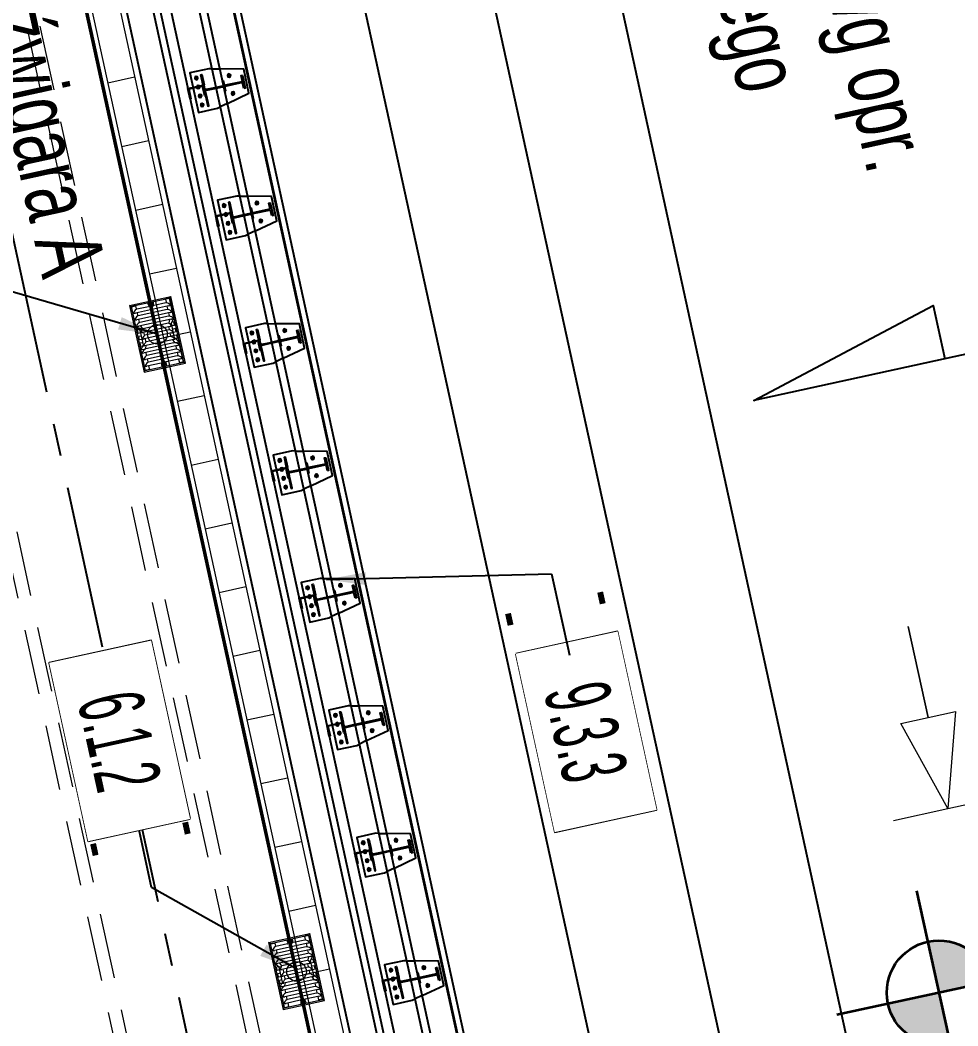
# Model space of a CAD drawing. Header units: metres. Extents: x 8416582 to 8417409, y 5771873 to 5772737.
# Drawn here: x 8416709.26 to 8416716.45, y 5772236.24 to 5772243.95 of the extents above; entities that cross this region are included whole.
import ezdxf
from ezdxf import colors
from ezdxf.entities.mleader import LeaderData, LeaderLine
from ezdxf.enums import TextEntityAlignment as Align
from ezdxf.math import Vec2, Vec3

# ---------------------------------------------------------------- set-up
doc = ezdxf.new("R2010")
doc.units = ezdxf.units.M
doc.set_wipeout_variables(frame=1)
doc.header["$PDSIZE"] = 0.05
for name, pattern in [('CENTER', [2, 1.25, -0.25, 0.25, -0.25]), ('DASHDOT', [25.4, 12.7, -6.35, 0, -6.35]), ('DASHED', [0.75, 0.5, -0.25]), ('HIDDEN', [0.375, 0.25, -0.125])]:
    doc.linetypes.add(name, pattern=pattern)
for name, color, linetype in [('00RamTab-T', 2, 'Continuous'), ('00RysOpi-T', 2, 'Continuous'), ('AII_M_bariery', 8, 'Continuous'), ('AII_M_krawężnik', 9, 'Continuous'), ('AII_M_opisy do legendy', 2, 'Continuous'), ('AII_M_opisy kierunki', 1, 'Continuous'), ('AII_M_osie główne', 8, 'CENTER'), ('AII_opis', 1, 'Continuous')]:
    doc.layers.add(name, color=color, linetype=linetype)
for name, color, linetype, lineweight in [('AII_M_geologia', 1, 'Continuous', 25), ('AII_M_konstrukcja 0.09', 6, 'Continuous', 9), ('AII_M_konstrukcja 0.35', 2, 'Continuous', 35), ('AII_M_odwodnienie', 8, 'Continuous', 9), ('AII_M_opisy odniesienia', 1, 'Continuous', 25), ('AII_M_opisy wymiary', 1, 'Continuous', 25), ('AII_M_robocza', 42, 'Continuous', 30), ('AII_M_wymiary', 1, 'Continuous', 25), ('AII_M_wyposazenie', 1, 'Continuous', 25)]:
    doc.layers.add(name, color=color, linetype=linetype, lineweight=lineweight)
doc.styles.add('AII_norm.', font='CDMSIMPL.shx', dxfattribs={"width": 0.7, "bigfont": 'CDMBIGPL.shx'})
doc.styles.add('CDMSTYLE', font='CDMSIMPL.shx', dxfattribs={"width": 0.7, "bigfont": 'CDMBIGPL.shx'})
doc.dimstyles.new('CDM-ME200MM', dxfattribs={"dimscale": 0.2, "dimtxt": 2.5, "dimasz": 1.5, "dimexe": 1.5, "dimexo": 5, "dimgap": 0.5, "dimtad": 1, "dimdec": 0, "dimlfac": 1000, "dimrnd": 1, "dimzin": 9, "dimtxsty": 'CDMSTYLE', "dimblk": 'OBLIQUE', "dimcen": 2.5, "dimdle": 1.5, "dimclrd": 9, "dimclre": 9, "dimclrt": 1, "dimadec": 1, "dimazin": 2, "dimtfac": 1, "dimtdec": 0, "dimtix": 1, "dimtmove": 2, "dimatfit": 3, "dimfxl": 1, "dimtvp": 1, "dimtolj": 1, "dimtzin": 0, "dimlwd": 25, "dimlwe": 25, "dimarcsym": 0})
doc.dimstyles.new('CDM-ME200MM$7', dxfattribs={"dimscale": 0.2, "dimtxt": 2.5, "dimasz": 1.5, "dimexe": 1.5, "dimexo": 5, "dimgap": 0.5, "dimtad": 1, "dimdec": 0, "dimlfac": 1000, "dimrnd": 1, "dimzin": 9, "dimtxsty": 'CDMSTYLE', "dimblk": 'OBLIQUE', "dimcen": 2.5, "dimdle": 1.5, "dimclrd": 9, "dimclre": 9, "dimclrt": 1, "dimadec": 1, "dimazin": 2, "dimtfac": 1, "dimtdec": 0, "dimtix": 1, "dimtmove": 2, "dimatfit": 3, "dimfxl": 1, "dimtvp": 1, "dimtolj": 1, "dimtzin": 0, "dimlwd": 25, "dimlwe": 25, "dimarcsym": 0})

# ---------------------------------------------------------------- blocks, each defined once
blk = doc.blocks.new('_OBLIQUE')
at = {"color": 0, "linetype": 'ByBlock'}
blk.add_line((-0.5, -0.5), (0.5, 0.5), dxfattribs=at)
blk = doc.blocks.new('*D65')
at = {"layer": 'AII_M_opisy wymiary', "color": 9, "lineweight": 25, "transparency": 16777216}
for p, q in [((8416708.661813812, 5772258.884083589), (8416714.337529557, 5772232.896658735)), ((8416708.74053497, 5772258.594204884), (8416709.018916901, 5772258.655004163)), ((8416714.288227051, 5772233.192962545), (8416714.566608984, 5772233.253761824))]:
    blk.add_line(p, q, dxfattribs=at)
at = {"layer": 'Defpoints', "color": 0, "lineweight": 25, "transparency": 16777216}
for p in [(8416707.763564112, 5772258.380832111), (8416714.273517726, 5772233.189749992), (8416713.311256193, 5772232.979589772)]:
    blk.add_point(p, dxfattribs=at)
at = {"layer": 'AII_M_opisy wymiary', "color": 9, "lineweight": 25, "transparency": 16777216, "xscale": 0.3, "yscale": 0.3, "zscale": 0.3}
for p, rotation in [((8416708.725825643, 5772258.590992332), 102.3200789319986), ((8416714.273517726, 5772233.189749992), 282.3200789319986)]:
    blk.add_blockref('_OBLIQUE', p, dxfattribs=dict(at, rotation=rotation))
at = {"layer": 'AII_M_opisy wymiary', "color": 1, "lineweight": 25, "transparency": 16777216, "insert": (8416711.841611484, 5772245.965051632), "char_height": 0.5, "attachment_point": 5, "rotation": 282.3200789319986, "style": 'CDMSTYLE'}
blk.add_mtext('\\A1;26000', dxfattribs=at)
blk = doc.blocks.new('*D68')
at = {"layer": 'AII_M_opisy wymiary', "color": 9, "lineweight": 25, "transparency": 16777216}
for p, q in [((8416709.423629802, 5772259.971680697), (8416721.031108573, 5772206.82446617)), ((8416708.548499499, 5772259.473478551), (8416709.780732892, 5772259.742601271)), ((8416720.02795461, 5772206.91244654), (8416721.260188002, 5772207.18156926))]:
    blk.add_line(p, q, dxfattribs=at)
at = {"layer": 'Defpoints', "color": 0, "lineweight": 25, "transparency": 16777216}
for p in [(8416707.57152864, 5772259.260105778), (8416720.967096742, 5772207.117557428), (8416719.050983751, 5772206.699073767)]:
    blk.add_point(p, dxfattribs=at)
at = {"layer": 'AII_M_opisy wymiary', "color": 9, "lineweight": 25, "transparency": 16777216, "xscale": 0.3, "yscale": 0.3, "zscale": 0.3}
for p, rotation in [((8416709.487641633, 5772259.678589439), 102.3200789319986), ((8416720.967096742, 5772207.117557428), 282.3200789319986)]:
    blk.add_blockref('_OBLIQUE', p, dxfattribs=dict(at, rotation=rotation))
at = {"layer": 'AII_M_opisy wymiary', "color": 1, "lineweight": 25, "transparency": 16777216, "insert": (8416715.569308989, 5772233.472753904), "char_height": 0.5, "attachment_point": 5, "rotation": 282.3200789319986, "style": 'CDMSTYLE'}
blk.add_mtext('\\A1;LC=53800', dxfattribs=at)
blk = doc.blocks.new('*U125')
at = {"layer": 'AII_M_odwodnienie', "color": 0, "linetype": 'ByBlock', "lineweight": -2}
for p, q in [((-9.5, -0.06000001169741048), (-9.5, -0.2700000051408996)), ((-9, -0.06000001169741054), (-9, -0.2700000051408996)), ((-8.5, -0.06000001169741059), (-8.5, -0.2700000051408997)), ((-8, -0.06000001169741065), (-8, -0.2700000051408997)), ((-7.5, -0.0600000116974107), (-7.5, -0.2700000051408998)), ((-7, -0.06000001169741076), (-7, -0.2700000051408998)), ((-6.5, -0.06000001169741082), (-6.5, -0.2700000051408999)), ((-6, -0.06000001169741087), (-6, -0.2700000051408999)), ((-5.5, -0.06000001169741093), (-5.5, -0.2700000051409)), ((-5, -0.06000001169741098), (-5, -0.2700000051409001)), ((-4.5, -0.06000001169741104), (-4.5, -0.2700000051409001)), ((-4, -0.06000001169741109), (-4, -0.2700000051409002)), ((-3.5, -0.06000001169741115), (-3.5, -0.2700000051409002)), ((-3, -0.0600000116974112), (-3, -0.2700000051409003)), ((-2.5, -0.06000001169741126), (-2.5, -0.2700000051409003))]:
    blk.add_line(p, q, dxfattribs=at)
for points in [[(-16.00000000103564, -0.009999999776480889), (0, -0.009999999776482582), (0, -0.06000001169741154), (-16.00000000103564, -0.06000001169740984)], [(-16.00000000103564, -0.3200000096112472), (6.82087608616655e-10, -0.320000009611249), (6.82087608616655e-10, -0.2700000051409006), (-16.00000000103564, -0.2700000051408988)]]:
    blk.add_lwpolyline(points, close=True, dxfattribs=at)
blk = doc.blocks.new('BarPor_h1_1G')
at = {"layer": 'AII_M_bariery', "linetype": 'Continuous', "ltscale": 0.01}
for p, q in [((49.99999945081302, 429.999999857939), (-50.000000032369, 429.9999983992986)), ((-50.000000032369, 429.9999983992986), (-49.99999991105196, 420.0189151051111)), ((-49.99999991595368, 420.0189151051111), (-5.000000279169484, 420.0189152215264)), ((-5.000000279169484, 420.0189152215264), (-5.000000217084988, 279.9999997763599)), ((5.000000035488057, 279.9999997621629), (4.999999725487129, 420.0189153379417)), ((49.99999947868665, 422.0189154543571), (49.99999945081302, 429.999999857939))]:
    blk.add_line(p, q, dxfattribs=at)
at = {"layer": 'AII_M_bariery', "linetype": 'Continuous'}
for p, q in [((-84.93513084421679, 329.9999997251446), (-55.06486901097364, 329.9999997251446)), ((-69.99999992759544, 315.0648688085232), (-69.99999992759544, 344.9351306417664)), ((55.0648691557832, 329.9999997251446), (84.93513098902635, 329.9999997251446)), ((70.00000007240455, 315.0648688085232), (70.00000007240455, 344.9351306417664)), ((-40.99999995413791, 272.4999995924032), (-41.00000030338387, 279.9999998274691)), ((-41.00000030338387, 279.9999998274691), (40.99999998253215, 279.9999997110538)), ((-11.50000024098526, 272.4999998252339), (-40.99999995413791, 272.4999995924032)), ((-2.500000046338869, 189.1352867419528), (-2.500000046338869, 263.4999999798334)), ((2.4999997254871, 263.4999997470028), (2.499999861606511, 189.1352867419528)), ((40.99999986611682, 272.4999995924032), (11.49999992013355, 272.4999998252339)), ((40.99999998253215, 279.9999997110538), (40.99999986611682, 272.4999995924032)), ((-2.500000046338869, 136.4999997589238), (-2.500000046338869, 189.1352867419528)), ((2.499999861972583, 189.1352867419527), (2.499999958317744, 136.4999995260931)), ((-119.9351308442168, 79.99999972514456), (-90.06486901097367, 79.99999972514456)), ((-104.9999999275955, 65.06486880852322), (-104.9999999275955, 94.93513064176636)), ((-49.93513084421681, 79.99999972514456), (-20.06486901097367, 79.99999972514456)), ((-40.99999972130729, 119.9999996784575), (-40.99999995413793, 127.499999797108)), ((-40.99999995413793, 127.499999797108), (-11.50000012456997, 127.499999797108)), ((40.99999986611681, 119.9999999112881), (-40.99999972130729, 119.9999996784575)), ((-34.99999992759547, 65.06486880852322), (-34.99999992759547, 94.93513064176636)), ((11.50000003654884, 127.499999797108), (41.00000021536277, 127.4999999135233)), ((20.06486893529814, 79.99999972514456), (49.93513076854128, 79.99999972514456)), ((34.99999985191948, 65.06486880852322), (34.99999985191948, 94.93513064176636)), ((41.00000021536277, 127.4999999135233), (40.99999986611681, 119.9999999112881)), ((90.06486915578319, 79.99999972514456), (119.9351309890263, 79.99999972514456)), ((105.0000000724045, 65.06486880852322), (105.0000000724045, 94.93513064176636))]:
    blk.add_line(p, q, dxfattribs=at)
at = {"layer": 'AII_M_bariery', "linetype": 'HIDDEN'}
blk.add_line((2.500000049685042, 279.9999997110538), (2.500000049685042, 279.9999997110538), dxfattribs=at)
at = {"layer": 'AII_M_bariery', "linetype": 'Continuous'}
for points in [[(-135.9615384712487, 272.4999997392358), (-95.00000019069387, 449.9999997110538), (94.99999952059616, 449.9999997110538), (135.9615383574818, 272.4999997392358)], [(149.7456902899647, 212.4999997392358), (155.0000000724048, 189.9999997436501), (155.0000000724048, 39.99999971105376), (-154.9999999275952, 39.99999971105379), (-154.9999999275952, 189.9999997436501), (-149.8076922584233, 212.4999997392358)], [(-40.99999972130729, 119.9999997392358), (-123.0000003350489, 119.9999997392358), (-123.0000003354435, 127.4999992781711), (-41.00000007094809, 127.4999995899278)], [(-40.99999985191971, 5.999999999999773), (-40.99999985191971, -2.273736754432321e-13), (40.99999985191971, 2.273736754432321e-13), (40.99999985191971, 119.9999999120412), (-40.9999998519196, 120.0000002002341), (-40.9999998519196, 114.0000000281818), (34.99999985191971, 114.0000000281818), (34.99999985191971, 5.999999999999773), (-40.99999985191971, 6.000000000000227)], [(40.99999986611681, 120.0000013746605), (122.9999996649511, 120.0000013746605), (122.9999996645565, 127.50000022528), (41.00000021536277, 127.4999999135233)]]:
    blk.add_lwpolyline(points, dxfattribs=at)
at = {"layer": 'AII_M_bariery', "linetype": 'Continuous', "ltscale": 0.01}
blk.add_lwpolyline([(5.000000049685042, 289.9999997110538), (4.999999725487129, 420.0189153379417), (49.99999947868665, 420.0189154543571), (49.99999971151729, 429.999999857939), (-50.000000032369, 429.999999508693), (-49.99999991595368, 422.0189151051111)], dxfattribs=at)
at = {"layer": 'AII_M_bariery', "linetype": 'HIDDEN', "ltscale": 0.01}
for points in [[(-135.9615384712487, 272.4999997392358), (-149.8076922584233, 212.4999997392358)], [(149.7456902899647, 212.4999997392358), (135.961538357482, 272.4999997392358)]]:
    blk.add_lwpolyline(points, dxfattribs=at)
at = {"layer": 'AII_M_bariery', "linetype": 'Continuous'}
for centre in [(-69.99999992759544, 329.9999997251448), (70.00000007240455, 329.9999997251448), (-104.9999999275955, 79.99999972514482), (-34.99999992759547, 79.99999972514479), (34.99999985191948, 79.99999972514479), (105.0000000724045, 79.99999972514479)]:
    blk.add_circle(centre, 12.25, dxfattribs=at)
for centre, radius, start, end in [((-11.50000006636228, 263.4999998052105), 9.000000020023437, 1.111684584387262e-06, 90.00000111168443), ((11.49999986192589, 263.4999996887951), 9.000000136438757, 89.9999996294385, 179.9999996294385), ((-11.50000012456994, 136.4999998753391), 9.000000078231096, 269.999999258877, 359.999999258877), ((11.49999986192589, 136.4999997007161), 8.999999903608115, 180.0000011116844, 270.0000011116844)]:
    blk.add_arc(centre, radius, start, end, dxfattribs=at)
blk = doc.blocks.new('*U84')
at = {"layer": 'AII_M_wymiary', "xscale": 0.001, "yscale": 0.001, "zscale": 0.001, "rotation": 162.3831513499083}
blk.add_blockref('BarPor_h1_1G', (0.06809629034250975, 0.2144478857517242), dxfattribs=at)
blk = doc.blocks.new('*U85')
at = {"layer": 'AII_M_robocza', "color": 0, "linetype": 'ByBlock', "lineweight": -2, "transparency": 16777216}
for p in [(19.06555697135467, -6.041898490708792), (20.01883481992241, -6.343993415244232), (20.97211266849014, -6.646088339779672), (21.92539051705787, -6.948183264315111), (22.87866836562561, -7.250278188850551), (23.83194621419334, -7.552373113385991), (24.78522406276107, -7.85446803792143), (25.73850191132881, -8.15656296245687)]:
    blk.add_blockref('*U84', p, dxfattribs=at)
blk = doc.blocks.new('OpiNum01')
at = {"layer": 'AII_M_opisy do legendy', "color": 0, "linetype": 'Continuous'}
blk.add_lwpolyline([(-3.5, -1.999999999999999), (3.500000000000001, -2), (3.5, 2), (-3.5, 2)], close=True, dxfattribs=at)
at = {"color": 9, "linetype": 'Continuous', "lineweight": 25, "style": 'CDMSTYLE', "width": 0.7, "flags": 1}
for tag, p in [('NAZWAPOL', (-4.104931844502406, -6.80252055447653)), ('NAZWAANG', (-4.104931844502403, -10.47658496644755)), ('SPECYF', (-4.104931844502399, -14.15064937841856)), ('ID', (-4.104931844502396, -17.82471379038958)), ('BAZA', (-4.104931844502392, -21.4987782023606)), ('RYSUNEK', (-4.104931844502389, -25.17284261433161))]:
    blk.add_attdef(tag, p, '', height=2, dxfattribs=at)
at = {"layer": 'AII_M_opisy do legendy', "linetype": 'Continuous', "lineweight": -2, "style": 'CDMSTYLE', "width": 0.5}
blk.add_attdef('NR', text='', height=2.5, dxfattribs=at).set_placement((0, 0), align=Align.MIDDLE)
at = {"color": 0, "linetype": 'Continuous'}
blk.add_wipeout([(-3.499999999999999, -1.9999999999999982), (3.4999999999999973, -1.9999999999999991), (3.499999999999997, 2), (-3.499999999999999, 2)], dxfattribs=at).dxf.layer = 'AII_M_opisy do legendy'
blk = doc.blocks.new('WPUST_RZUT')
at = {"layer": 'AII_M_odwodnienie', "color": 0, "lineweight": -2}
for p, q in [((0.2619999901235133, 0.1620025570978214), (-0.2619999987841766, 0.1620025616357452)), ((-0.2619999987841766, 0.1620025616357452), (-0.2520000090967187, 0.1520025534964589)), ((-0.2619999979951899, -0.1619974412328702), (-0.2619999987841766, 0.1620025616357452)), ((0.2520000001527478, 0.1520025540617098), (0.2619999901235133, 0.1620025570978214)), ((0.2619999898529386, -0.1619974420805192), (0.2619999901235133, 0.1620025570978214)), ((0.2520000001527478, 0.1520025540617098), (-0.2520000090967187, 0.1520025534964589)), ((-0.2520000090967187, 0.1520025534964589), (-0.2520000078311568, 0.1230501807422115)), ((-0.2520000066906505, -0.1230450597608979), (-0.2520000078311568, 0.1230501807422115)), ((-0.0930000055373057, 0.149502556117568), (-0.2490000032053103, 0.149502557143478)), ((-0.2490000032053103, 0.149502557143478), (-0.2490000004913782, 0.1175025608054057)), ((-0.2490000004913782, 0.1175025608054057), (-0.2255061163436949, 0.1175025603624817)), ((-0.2214999974030434, 0.1135103149745191), (-0.221499999054231, 0.02295458351909474)), ((-0.1945000024538786, 0.1303025591132609), (-0.194500003799476, -0.1302974375089434)), ((-0.1945000026776142, 0.1175025607190037), (-0.17350612917744, 0.1175025583602292)), ((-0.169499997238745, 0.1135103143546985), (-0.1694999969627133, -0.1135051921460217)), ((-0.1425000032850221, 0.1303025603224341), (-0.1425000026074486, -0.1302974408890805)), ((-0.1425000015829028, 0.1175025601314701), (-0.1215061207335566, 0.1175025608226861)), ((-0.1175000026591988, 0.1135103135411555), (-0.1175000050784547, -0.1135051958481199)), ((-0.0930000055373057, 0.149502556117568), (-0.09401431334481458, 0.1430109708821874)), ((-0.09250000564998118, 0.1420116541121388), (-0.09401431334481458, 0.1430109708821874)), ((-0.06000000070798706, 0.1225025646126596), (-0.0930000055373057, 0.149502556117568)), ((-0.09050000203205855, 0.1271358984504332), (-0.09050000077195364, -0.127130779228537)), ((-0.0905000011721313, 0.1140934710283545), (-0.06785147906020939, 0.1037986853352777)), ((-0.06550000206379991, 0.1435025596538253), (-0.065500003463967, 0.1310426403206293)), ((-0.04050000393317532, 0.1435025592168131), (-0.06550000206379991, 0.1435025596538253)), ((-0.06550000188735794, 0.1001557814824992), (-0.06550000276138235, -0.1001506640013758)), ((-0.05679152969787538, 0.1091339116806012), (-0.06000000070798706, 0.1225025646126596)), ((0.05599999800688238, 0.1225025612375248), (-0.06000000070798706, 0.1225025646126596)), ((-0.03850000381726204, 0.1435025612036043), (-0.04050000393317532, 0.1435025592168131)), ((-0.03850000381726204, 0.1435025612036043), (-0.03850000354259464, 0.1225025625353737)), ((-0.03850000351576455, 0.1075025606855888), (-0.03850000454440305, -0.1074974428975111)), ((-0.01750612290470599, 0.09750255858170931), (-0.03850000365719097, 0.09750255509788985)), ((-0.01350000598722545, 0.09351031778260221), (-0.01350000295542486, -0.09350520263387807)), ((-0.01350000382535654, 0.1435025608311662), (-0.01350000319052924, 0.1263638705681842)), ((0.01149999809285873, 0.1435025586615666), (-0.01350000382535654, 0.1435025608311662)), ((0.01349999541616853, 0.1435025605514966), (0.01149999809285873, 0.1435025586615666)), ((0.01349999541616853, 0.1435025605514966), (0.01349999569083593, 0.122502561883266)), ((0.01349999655167267, 0.1075025628579169), (0.01349999645390199, -0.1074974406928959)), ((0.03449387908858625, 0.09750255895687587), (0.01349999833610127, 0.09750255547305642)), ((0.03849999540807403, 0.1435025601790585), (0.03849999687690797, 0.1263638727405123)), ((0.06349999819258301, 0.1435025599030268), (0.03849999540807403, 0.1435025601790585)), ((0.03849999780322833, 0.0935103200845333), (0.03849999618114452, -0.09350520049383704)), ((0.05599999800688238, 0.1225025612375248), (0.05414197575055368, 0.1147608042915635)), ((0.0889999962400907, 0.1495025595809238), (0.05599999800688238, 0.1225025612375248)), ((0.06549999468188616, 0.143502558968521), (0.06349999819258301, 0.1435025599030268)), ((0.06549999468188616, 0.143502558968521), (0.06549999565731923, 0.1302752918522856)), ((0.06549999489379843, 0.1150449865563132), (0.06549999561548248, -0.1150398647969268)), ((0.06549999365734038, 0.1045480111311008), (0.08483923457970377, 0.113338581582866)), ((0.09317344818873607, 0.122792471415778), (0.0889999962400907, 0.1495025595809238)), ((0.2489999943331895, 0.1495025569447535), (0.0889999962400907, 0.1495025595809238)), ((0.09049999262106212, 0.1097150701107239), (0.09049999328317426, -0.1097099511198394)), ((0.117499995545586, 0.1303025608813186), (0.1174999952922917, -0.130297440362483)), ((0.1174999954187115, 0.1175025596949126), (0.1384938762680576, 0.1175025603865834)), ((0.1424999942455543, 0.1135103158972015), (0.1424999946502794, -0.1135051943260805)), ((0.1694999882961383, 0.1303025590727884), (0.1694999889414248, -0.1302974412078584)), ((0.1694999890028157, 0.1175025607108182), (0.1904938772986497, 0.1175025616603307)), ((0.1944999953402657, 0.1135103153092132), (0.1944999947822907, -0.1135051940150333)), ((0.2214999893262757, 0.1303025603469905), (0.2214999899165377, 0.01900256010640078)), ((0.2214999901625561, 0.1175025582620037), (0.2489999924578115, 0.1175025585839649)), ((0.2489999943331895, 0.1495025569447535), (0.2489999924578115, 0.1175025585839649)), ((0.2519999992987323, -0.1519974358348009), (0.2520000001527478, 0.1520025540617098)), ((-0.2504984195265934, 0.0197961170997587), (-0.2499438115200974, 0.02027969173104793)), ((-0.2504984173820048, -0.01979099855680033), (-0.2504984195265934, 0.0197961170997587)), ((-0.2504984195265934, 0.0197961170997587), (-0.2319722519168863, 0.01724910411849123)), ((-0.2321013853074874, 2.560506800364237e-06), (-0.2280506994875395, 0.007018560650067229)), ((-0.2280506983870509, -0.007013440495938994), (-0.2321013853074874, 2.560506800364237e-06)), ((-0.2199493090620308, 0.007018560403594165), (-0.2280506994875395, 0.007018560650067229)), ((-0.2158986221093073, 2.558469986979617e-06), (-0.2199493090620308, 0.007018560403594165)), ((-0.2158986221093073, 2.558469986979617e-06), (-0.2199493079292552, -0.007013441673279885)), ((0.2158986141089372, 2.561117980803829e-06), (0.2199493008920399, 0.007018560362212156)), ((0.2199493019920737, -0.00701344078333932), (0.2158986141089372, 2.561117980803829e-06)), ((0.2280506895199323, 0.007018558189884061), (0.2199493008920399, 0.007018560362212156)), ((0.2240000024912661, 0.01900256022554458), (0.2214999899165377, 0.01900256010640078)), ((0.2321013762471011, 2.562771896919003e-06), (0.2280506895199323, 0.007018558189884061)), ((0.2321013762471011, 2.562771896919003e-06), (0.2280506895285725, -0.007013438334070088)), ((0.2504984084507669, 0.01979611811248105), (0.2319722432807794, 0.01724910523444123)), ((0.2504984084507669, 0.01979611811248105), (0.2499438040126734, 0.02027969253185802)), ((0.2504984105630683, -0.01979099661321015), (0.2504984084507669, 0.01979611811248105)), ((-0.2319722523411656, -0.01724398195574395), (-0.2504984173820048, -0.01979099855680033)), ((-0.2499438111472045, -0.02027457105032227), (-0.2504984173820048, -0.01979099855680033)), ((-0.2280506983870509, -0.007013440495938994), (-0.2199493079292552, -0.007013441673279885)), ((-0.2214999972402438, -0.02294946292749955), (-0.2214999989560056, -0.1135051925207335)), ((0.2199493019920737, -0.00701344078333932), (0.2280506895285725, -0.007013438334070088)), ((0.2214999902798809, -0.01899743873082116), (0.2240000029182738, -0.01899744047341301)), ((0.2214999902798809, -0.01899743873082116), (0.2214999900038492, -0.1302974408645241)), ((0.2319722420547805, -0.01724398459555232), (0.2504984105630683, -0.01979099661321015)), ((0.2499438025884047, -0.02027457217582196), (0.2504984105630683, -0.01979099661321015)), ((-0.2520000082176921, -0.1519974326124611), (-0.2619999979951899, -0.1619974412328702)), ((-0.2520000082176921, -0.1519974326124611), (-0.2520000066906505, -0.1230450597608979)), ((-0.2520000082176921, -0.1519974326124611), (0.2519999992987323, -0.1519974358348009)), ((-0.2490000023522043, -0.1174974381297034), (-0.2255061154442046, -0.117497437545353)), ((-0.2490000032321404, -0.1494974383199406), (-0.2490000023522043, -0.1174974381297034)), ((-0.09300000748999082, -0.149497437548689), (-0.2490000032321404, -0.1494974383199406)), ((-0.1945000035107114, -0.1174974409764218), (-0.1735061301396854, -0.117497439611725)), ((-0.1425000034109871, -0.1174974397349615), (-0.1215061225293539, -0.1174974399741586)), ((-0.09401431245305503, -0.1430058498735889), (-0.09250000589145202, -0.1420065354323015)), ((-0.09300000748999082, -0.149497437548689), (-0.09401431245305503, -0.1430058498735889)), ((-0.06000000171479769, -0.122497441739597), (-0.09300000748999082, -0.149497437548689)), ((-0.09050000063643893, -0.1140883536363617), (-0.06785148005974406, -0.1037935619765449)), ((-0.06550000307925075, -0.131037521973667), (-0.06550000175184323, -0.1434974393487209)), ((-0.04050000362121864, -0.1434974397857331), (-0.06550000175184323, -0.1434974393487209)), ((-0.05679152951233846, -0.1091287910307983), (-0.06000000171479769, -0.122497441739597)), ((0.05599999690321056, -0.1224974423225831), (-0.06000000171479769, -0.122497441739597)), ((-0.03850000523789276, -0.1434974415865327), (-0.04050000362121864, -0.1434974397857331)), ((-0.03850000268812437, -0.1224974437523088), (-0.03850000523789276, -0.1434974415865327)), ((-0.01750612265504969, -0.09749743565498648), (-0.03850000446755075, -0.09749743544807643)), ((-0.01350000588126932, -0.126358751695534), (-0.01350000441243537, -0.1434974391345349)), ((0.01149999830749948, -0.1434974375488309), (-0.01350000441243537, -0.1434974391345349)), ((0.01349999768626731, -0.143497441179079), (0.01149999830749948, -0.1434974375488309)), ((0.03449387747696164, -0.09749743534393929), (0.01349999665990254, -0.09749743696647784)), ((0.01349999651301914, -0.1224974434740034), (0.01349999768626731, -0.143497441179079)), ((0.03849999514932279, -0.1263587504217867), (0.03849999581643715, -0.1434974416160912)), ((0.06349999760550418, -0.1434974400626743), (0.03849999581643715, -0.1434974416160912)), ((0.05599999690321056, -0.1224974423225831), (0.05414197535537824, -0.1147556867631465)), ((0.0889999972082478, -0.1494974377119433), (0.05599999690321056, -0.1224974423225831)), ((0.06549999502567516, -0.143497440964893), (0.06349999760550418, -0.1434974400626743)), ((0.06549999485196167, -0.130270170093354), (0.06549999502567516, -0.143497440964893)), ((0.0654999950875208, -0.1045428922284373), (0.08483923554649664, -0.1133334584019394)), ((0.09317344835153563, -0.1227873499242378), (0.0889999972082478, -0.1494974377119433)), ((0.2489999924450785, -0.1494974385832393), (0.0889999972082478, -0.1494974377119433)), ((0.1174999963823211, -0.117497440074203), (0.1384938763658283, -0.117497441276555)), ((0.1694999890360123, -0.1174974390905845), (0.1904938764332655, -0.1174974391042269)), ((0.2214999919601723, -0.1174974386831309), (0.2489999943527437, -0.1174974411533185)), ((0.2489999924450785, -0.1494974385832393), (0.2489999943527437, -0.1174974411533185)), ((0.2619999898529386, -0.1619974420805192), (0.2519999992987323, -0.1519974358348009)), ((-0.2619999979951899, -0.1619974412328702), (0.2619999898529386, -0.1619974420805192))]:
    blk.add_line(p, q, dxfattribs=at)
at = {"layer": 'AII_M_odwodnienie', "color": 0, "lineweight": -2, "flags": 128}
for points in [[(-0.2222572456457783, 0.1158841815972664), (-0.2216771141715981, 0.1147031760601749), (-0.2214999974030434, 0.1135103149745191)], [(-0.1702572446151862, 0.1158841828714685), (-0.1696771121783058, 0.1147031764357962), (-0.169499997238745, 0.1135103143546985)], [(-0.1182572519296627, 0.1158841829242192), (-0.1176771185614598, 0.1147031765203792), (-0.1175000026591988, 0.1135103135411555)], [(-0.09050000203205855, 0.1271358984504332), (-0.09058845558638495, 0.1310924255658392), (-0.09093168770596094, 0.1356986145801784), (-0.09132359467457718, 0.1385267949417539), (-0.09168170602060854, 0.1402056024985541), (-0.0923153419580558, 0.1418177002155971), (-0.09250000564998118, 0.1420116541121388)], [(-0.06785147906020939, 0.1037986853352777), (-0.0667337145368947, 0.1030453271810075), (-0.06599818467566365, 0.1021102788631651)], [(-0.06599818467566365, 0.1021102788631651), (-0.06556447366665452, 0.1008796812584478), (-0.06550000188735794, 0.1001557814824992)], [(-0.01437386496309045, 0.09603976082962618), (-0.01373763488618351, 0.09488676262026274), (-0.01350000598722545, 0.09351031778260221)], [(0.03762613613162102, 0.0960397602420926), (0.03826236238910496, 0.0948867646961844), (0.03849999780322833, 0.0935103200845333)], [(0.06349999766825931, 0.1238298302869225), (0.05860098656739865, 0.1195978192622533), (0.05414197575055368, 0.1147608042915635)], [(0.06549999489379843, 0.1150449865563132), (0.06534210891504699, 0.1189684919313549), (0.06509851914188403, 0.1209694712097189), (0.06485998178686714, 0.122145858913882), (0.06465152887858494, 0.1228490509824951), (0.06438425424494199, 0.1234518114606544), (0.06420703669800787, 0.123706621864585), (0.06402177811332876, 0.1238687537411352), (0.06388556554202296, 0.1239262709473223), (0.06373514471897579, 0.1239330243770382), (0.06360750357680445, 0.123893916445013), (0.06349999766825931, 0.1238298302869225)], [(0.09317344818873607, 0.122792471415778), (0.09049999327498881, 0.1159116530293431), (0.0892798494460294, 0.1126486171438046)], [(0.1417427459705323, 0.1158841834512714), (0.1423228793378257, 0.1147031770469766), (0.1424999942455543, 0.1135103158972015)], [(0.1937427479961116, 0.1158841828951154), (0.1943228795666982, 0.1147031745658751), (0.1944999953402657, 0.1135103153092132)], [(-0.2499438115200974, 0.02027969173104793), (-0.2358222353363999, 0.01847642292432283), (-0.2302930242376533, 0.01777076317830506)], [(0.2499438040126734, 0.02027969253185802), (0.2358222253378699, 0.01847642563234331), (0.2302930181926968, 0.01777076255530119)], [(-0.2303275367635251, -0.01777004668974769), (-0.2358221917124865, -0.01847129714678886), (-0.2499438111472045, -0.02027457105032227)], [(0.2303275281533388, -0.01777004330961063), (0.2358221815029538, -0.01847129840189154), (0.2499438025884047, -0.02027457217582196)], [(-0.2214999989560056, -0.1135051925207335), (-0.221712191053939, -0.1148079517088263), (-0.2222572441232842, -0.1158790607087212)], [(-0.1694999969627133, -0.1135051921460217), (-0.1697121890929338, -0.1148079504027919), (-0.1702572439594405, -0.1158790613285419)], [(-0.1175000050784547, -0.1135051958481199), (-0.1177121879331935, -0.1148079528520611), (-0.1182572484490265, -0.1158790621097978)], [(-0.09250000589145202, -0.1420065354323015), (-0.09226771003159229, -0.1417431425111317), (-0.09184097867728269, -0.1407526161156056), (-0.09134061921986358, -0.1386771373195188), (-0.09103297000456223, -0.13656283993123), (-0.09061987108952962, -0.1318530314492818), (-0.09050000077195364, -0.127130779228537)], [(-0.06599818539416447, -0.102105157538972), (-0.06685518936410517, -0.1031508411056166), (-0.06785148005974406, -0.1037935619765449)], [(-0.06550000276138235, -0.1001506640013758), (-0.06570996767186443, -0.1014445238665758), (-0.06599818539416447, -0.102105157538972)], [(-0.01350000295542486, -0.09350520263387807), (-0.01371218619715364, -0.09480794846876961), (-0.01437386342013269, -0.09603464058955069)], [(0.03849999618114452, -0.09350520049383704), (0.03828780928097331, -0.09480794831870298), (0.03762613581329788, -0.09603464124165839)], [(0.05414197535537824, -0.1147556867631465), (0.05853199483271965, -0.1195243703327833), (0.06349999716712773, -0.1238247095479892)], [(0.06349999716712773, -0.1238247095479892), (0.06364676605380737, -0.1239051318120801), (0.06378311271646453, -0.1239320506888362), (0.06391956314200797, -0.1239114726104162), (0.06407244713409455, -0.1238291878803466), (0.06427923184492101, -0.1236101570916617), (0.06467944641417489, -0.1227631687324902), (0.06514501114224913, -0.1207601690907723), (0.06536402906840522, -0.1187000453924156), (0.06549999561548248, -0.1150398647969268)], [(0.0892798481772843, -0.1126434978536963), (0.09049999346325421, -0.1159065312135681), (0.09317344835153563, -0.1227873499242378)], [(0.1424999946502794, -0.1135051943260805), (0.1422878164817121, -0.114807952099909), (0.1417427476217199, -0.1158790625786423)], [(0.1944999947822907, -0.1135051940150333), (0.1942878175123042, -0.1148079508257069), (0.1937427496472992, -0.1158790631338888)]]:
    blk.add_lwpolyline(points, dxfattribs=at)
at = {"layer": 'AII_M_odwodnienie', "color": 0, "lineweight": -2}
for centre, radius in [((-0.2240000041902022, 2.559937456680927e-06), 0.01299999999999994), ((-0.2240000041902022, 2.559937456680927e-06), 0.01199999999999999), ((-2.122760633938015e-09, 2.559393124101916e-06), 0.07499999999999996), ((0.2239999961893773, 2.559650056355167e-06), 0.01199999999999999)]:
    blk.add_circle(centre, radius, dxfattribs=at)
for centre, radius, start, end in [((-0.0674458606895314, 0.1309449480850162), 0.001948308231140771, 251.6983410617999, 2.874125095950911), ((-0.04968924746981429, 0.09027824849363242), 0.02014890456815128, 110.6396729358109, 144.0393588337591), ((-0.01747700350870218, 0.1263196632280597), 0.003977243163811931, 286.3143039660495, 0.6368673162499868), ((0.03452299190485064, 0.1263196652389524), 0.003977247107765174, 286.3143610728793, 0.6368282004161544), ((0.0865338803459963, 0.1096104264879614), 0.004095233738667547, 47.89219984532833, 114.4443538304608), ((0.08636342014688125, 0.1097150746973057), 0.004136573111863028, 359.9999595524735, 45.1676291738154), ((-0.2240000041902022, 2.559937456680927e-06), 0.01899999999999999, 90, 270), ((-0.2240000041902022, 2.559937456680927e-06), 0.007016000000000021, 150.0000000082752, 209.9999999917248), ((-0.2240000041902022, 2.559937456680927e-06), 0.007016000000000021, 90, 150.0000000082752), ((-0.2254418872307724, 0.02289927932906721), 0.003942278554461612, 274.1326357326799, 0.8038050556513802), ((-0.2240000041902022, 2.559937456680927e-06), 0.007016000000000016, 29.99999999172479, 90), ((-0.2240000041902022, 2.559937456680927e-06), 0.007015999999999997, 330.0000000082752, 29.99999999172479), ((0.2240010268719743, 2.559031599957962e-06), 0.01300035501049416, 110.2564884676648, 249.74351155081), ((0.2239999961893773, 2.559650056355167e-06), 0.007016000000000046, 150.0000000082752, 209.9999999917248), ((0.2239999961893773, 2.559650056355167e-06), 0.007016000000000046, 90, 150.0000000082752), ((0.2239999961893773, 2.559650056355167e-06), 0.01299999999999999, 249.7477533272426, 110.2522467913524), ((0.2239999961893773, 2.559650056355167e-06), 0.01899999999999999, 270, 90), ((0.2239999961893773, 2.559650056355167e-06), 0.007016000000000016, 29.99999999172479, 90), ((0.2239999961893773, 2.559650056355167e-06), 0.007015999999999947, 330.0000000082752, 29.99999999172479), ((-0.2240000041902022, 2.559937456680927e-06), 0.007016000000000021, 209.9999999917248, 270), ((-0.2254626168032701, -0.02291317441176943), 0.003962783164409856, 359.475277362635, 85.58828186430486), ((-0.2240000041902022, 2.559937456680927e-06), 0.007016000000000016, 270, 330.0000000082752), ((0.2239999961893773, 2.559650056355167e-06), 0.007016000000000046, 209.9999999917248, 270), ((0.2239999961893773, 2.559650056355167e-06), 0.007016000000000016, 270, 330.0000000082752), ((-0.06749681376777517, -0.1309868066346098), 0.001997454829566058, 358.5451509411678, 105.1752567066398), ((-0.05016644892384647, -0.09089865061650926), 0.01939664307038, 215.2928010447062, 250.0281671215262), ((-0.01727317512541049, -0.1261955281825067), 0.003776698779835547, 357.5230188780707, 78.28931388809099), ((0.03472682779874958, -0.1261955277745983), 0.003776696528158967, 357.5229927605645, 78.2893572662636), ((0.0865335158068774, -0.1096029565301251), 0.004097223228659349, 245.5739027457802, 312.089543606389), ((0.08636736856033167, -0.109711595184308), 0.004132626414536378, 314.8096102014705, 0.02280114640239427)]:
    blk.add_arc(centre, radius, start, end, dxfattribs=at)
for centre, major_axis, ratio, start_param, end_param in [((-0.22546080652819, 0.113517492748997), (0.00355616909110111, -0.001890529545052343), 0.9864782525043266, 1.130171481336808, 2.065082702639555), ((-0.1965000027071255, -0.3696974387312366), (-5.531294823210586e-17, 0.5128000000000011), 0.15625, 0, 0.3272743873670145), ((-0.1965000054906341, 0.1303025607526251), (-6.705573596388295e-19, 0.0127999999999999), 0.156249999999999, 4.712388980384691, 6.283185307179586), ((-0.1734608064284657, 0.1135174939904573), (0.003556169091101081, -0.001890529545052345), 0.9864782525043329, 1.130171481336825, 2.065082702639561), ((-0.1445000062340114, -0.3696974404110733), (-5.531294823210586e-17, 0.5128000000000011), 0.1562500000000001, 0, 0.3272743873670141), ((-0.1445000053586227, 0.1303025610632176), (-6.705573596388263e-19, 0.01279999999999984), 0.1562500000000019, 4.712388980384683, 6.283185307179586), ((-0.1214608062646221, 0.1135174933706367), (0.003556169091101023, -0.001890529545052396), 0.9864782525043422, 1.130171481336828, 2.065082702639598), ((-0.09250000324482244, -0.3696974418649006), (-5.531294823210586e-17, 0.5128000000000011), 0.1562499999999998, 0.01890048291776787, 0.3272743873670156), ((-0.04050000375036689, -0.283122441094747), (-4.321324080633276e-17, 0.4006250000000013), 0.1999999999999997, 0, 0.2047540571326054), ((-0.04050000270081, 0.10750255873063), (3.089976191583634e-20, 0.009999999999999827), 0.1999999999999977, 4.712388980384692, 6.283185307179586), ((-0.01744563279498834, 0.09352203634489342), (0.003497958064861165, -0.002007110047010939), 0.9827027833427063, 1.213284494205212, 2.099289382995146), ((0.0114999945199088, -0.283122440848274), (-4.321324080633276e-17, 0.4006250000000013), 0.1999999999999998, 0, 0.3288117623199219), ((0.01149999736662721, 0.1075025609029581), (-5.238729372178335e-19, 0.009999999999999882), 0.2000000000000023, 4.712388980384727, 6.283185307179586), ((0.03455436643844223, 0.09352203569278572), (0.003497958064861219, -0.002007110047010938), 0.9827027833426873, 1.213284494205211, 2.099289382995116), ((0.0634999946842072, -0.2831224414680946), (-1.098913419537597e-16, 0.4006250000000014), 0.1999999999999994, 0.117059939341923, 0.3288117623199226), ((0.1154999954214873, -0.3696974406861955), (1.58453979104412e-18, 0.5128000000000015), 0.15625, 0, 0.2823844752787927), ((0.1154999953655533, 0.1303025607562631), (-6.705573596388295e-19, 0.0127999999999999), 0.1562500000000012, 4.712388980384691, 6.283185307179586), ((0.1385391935291409, 0.1135174930309404), (0.003556169091101081, -0.001890529545052345), 0.9864782525043231, 1.13017148133682, 2.065082702639558), ((0.1674999955212115, -0.3696974394442805), (1.58453979104412e-18, 0.5128000000000015), 0.15625, 0, 0.3272743873670136), ((0.167499995529397, 0.1303025601359877), (-6.705573596388295e-19, 0.0127999999999999), 0.1562500000000012, 4.712388980384691, 6.283185307179586), ((0.1905391936611522, 0.1135174933419876), (0.003556169091101082, -0.00189052954505229), 0.9864782525043295, 1.130171481336816, 2.065082702639547), ((0.2194999956850552, -0.3696974400645558), (1.58453979104412e-18, 0.5128000000000015), 0.15625, 0, 0.3272743873670136), ((0.2194999956291213, 0.1303025613779027), (-6.705573596388295e-19, 0.0127999999999999), 0.1562500000000012, 4.712388980384691, 6.283185307179586), ((-0.2254608070597897, -0.1135123740787094), (0.003556169091101113, 0.001890529545052317), 0.9864782525043239, 4.218102604540052, 5.15301382584279), ((-0.1965000038417202, 0.3697025582232527), (-2.686420422053087e-17, 0.5128000000000009), 0.1562500000000001, 2.814318266222778, 3.141592653589793), ((-0.1965000047812282, -0.1302974413897573), (-6.705573596388234e-19, 0.01279999999999978), 0.1562500000000004, 3.141592653589793, 4.71238898038469), ((-0.1734608068954913, -0.11351237469853), (0.00355616909110108, 0.001890529545052316), 0.9864782525043265, 4.218102604540048, 5.153013825842782), ((-0.144500003774283, 0.3697025603955808), (-5.531294823210586e-17, 0.5128000000000011), 0.1562500000000001, 2.814318266222778, 3.141592653589793), ((-0.1445000046819587, -0.130297440148297), (-6.705573596388248e-19, 0.01279999999999981), 0.1562500000000023, 3.141592653589793, 4.712388980384688), ((-0.1214608067634799, -0.1135123743879376), (0.003556169091101026, 0.001890529545052351), 0.9864782525043294, 4.21810260454002, 5.153013825842771), ((-0.09250000454085239, 0.3697025597434731), (-5.531294823210586e-17, 0.5128000000000011), 0.1562499999999998, 2.814318266222778, 3.122692170672025), ((-0.04050000470260784, 0.2831275595617626), (-2.098765954728978e-17, 0.4006250000000016), 0.1999999999999997, 2.936838596457189, 3.141592653589793), ((-0.04050000296001599, -0.1074974401658437), (-5.238729372178335e-19, 0.009999999999999882), 0.1999999999999966, 3.141592653589793, 4.71238898038469), ((-0.0174456329646091, -0.0935169163522005), (0.003497958064861164, 0.002007110047010939), 0.9827027833427063, 4.183895924184455, 5.069900812974375), ((0.01149999725885209, 0.2831275608682517), (-4.321324080633276e-17, 0.4006250000000013), 0.1999999999999998, 2.81278089126987, 3.141592653589793), ((0.01149999717199535, -0.1074974398547965), (-1.078645636351501e-18, 0.009999999999999856), 0.2000000000000028, 3.141592653589793, 4.71238898038469), ((0.034554368065983, -0.09351691507845317), (0.00349795806486122, 0.002007110047010939), 0.9827027833426873, 4.183895924184485, 5.069900812974375), ((0.0634999964599956, 0.2831275611465571), (-4.321324080633276e-17, 0.4006250000000013), 0.1999999999999994, 2.81278089126987, 3.024532714247868), ((0.1154999969494384, 0.3697025600881716), (-2.686420422053089e-17, 0.5128000000000014), 0.15625, 2.859208178311001, 3.141592653589793), ((0.115499995978098, -0.1302974385939706), (-6.705573596388248e-19, 0.01279999999999981), 0.1562500000000023, 3.141592653589793, 4.712388980384688), ((0.1385391939279543, -0.113512373764479), (0.00355616909110108, 0.001890529545052316), 0.9864782525043201, 4.218102604540051, 5.153013825842786), ((0.1674999960864625, 0.3697025622282126), (-2.686420422053089e-17, 0.5128000000000014), 0.15625, 2.81431826622278, 3.141592653589793), ((0.1674999952115286, -0.1302974392460783), (-6.705573596388248e-19, 0.01279999999999981), 0.1562500000000023, 3.141592653589793, 4.71238898038469), ((0.1905391931295526, -0.1135123734861736), (0.003556169091101082, 0.00189052954505229), 0.9864782525043426, 4.218102604540046, 5.153013825842789), ((0.2194999962184738, 0.3697025625392598), (-2.686420422053089e-17, 0.5128000000000014), 0.15625, 2.81431826622278, 3.141592653589793), ((0.2194999963712689, -0.1302974416953475), (-6.705573596388248e-19, 0.01279999999999981), 0.1562500000000023, 3.141592653589793, 4.71238898038469)]:
    blk.add_ellipse(centre, major_axis=major_axis, ratio=ratio, start_param=start_param, end_param=end_param, dxfattribs=at)
blk = doc.blocks.new('OpiTxt01')
at = {"color": 0, "linetype": 'Continuous', "lineweight": 20, "style": 'CDMSTYLE', "width": 0.7}
blk.add_attdef('TEKST_GORNY', (1, 0.8945185874659813), '', height=2, dxfattribs=at)
at = {"color": 0, "linetype": 'Continuous', "lineweight": -2, "style": 'CDMSTYLE', "width": 0.7}
blk.add_attdef('TEKST_DOLNY', (1.049030266685349, -2.731473425873787), '', height=2, dxfattribs=at)
blk = doc.blocks.new('ODWIERT2')
at = {"layer": 'AII_M_geologia', "linetype": 'Continuous', "lineweight": 0}
h = blk.add_hatch(color=0, dxfattribs=at)
h.dxf.hatch_style = 1
h.paths.add_polyline_path([(6.966292764865045e-09, 2.000000000909219, 0.4142135613501773), (-2.000000000927846, 1.396983861923218e-08), (4.637986550370954e-09, 9.313225746154785e-09)])
h.paths.add_polyline_path([(2.000000000890593, 4.656612873077393e-09), (4.637986550370954e-09, 9.313225746154785e-09), (2.309680002809955e-09, -2.000000000909219, 0.4142135627140677)])
at = {"layer": 'AII_M_geologia', "color": 0, "linetype": 'Continuous', "lineweight": 35}
for p, q in [((9.294599294662476e-09, 4.000000022351742), (-1.862645149230917e-11, -3.999999985098839)), ((-3.999999994430692, 1.862645149230957e-08), (4.000000003706664, 0))]:
    blk.add_line(p, q, dxfattribs=at)
blk.add_circle((-1.862645149230917e-11, 0), 2.000000000909219, dxfattribs=at)
at = {"layer": 'AII_M_geologia', "color": 0, "lineweight": -2, "style": 'CDMSTYLE', "width": 0.6}
blk.add_attdef('RODZAJ', text='', height=1.25, dxfattribs=at).set_placement((-1.000000000018626, 2.000000000909219), align=Align.BOTTOM_RIGHT)
blk.add_attdef('NUMER', text='', height=2.5, dxfattribs=at).set_placement((4.000000003706664, -9.313225746154785e-09), align=Align.BOTTOM_LEFT)
blk.add_attdef('GLEBOKOSC', text='', height=2.5, dxfattribs=at).set_placement((4.000000003706664, -0.5), align=Align.TOP_LEFT)
at = {"layer": 'AII_M_geologia', "color": 0, "lineweight": -2, "style": 'CDMSTYLE', "width": 0.6, "flags": 1}
blk.add_attdef('WYKONANO', text='', height=2.5, dxfattribs=at).set_placement((4.000000003706664, -3.833333324020107), align=Align.TOP_LEFT)
blk = doc.blocks.new('*U209')
at = {"layer": 'AII_M_opisy kierunki', "color": 0, "lineweight": -2}
blk.add_lwpolyline([(27.97464080401637, -3.944247489426064e-09), (0, 0), (7.499999993015081, 2.099999998463318), (7.499999993015081, 2.099999998463318), (7.49999999650754, -3.492459654808044e-09)], dxfattribs=at)
at = {"layer": 'AII_M_opisy kierunki', "color": 2, "lineweight": -2, "style": 'CDMSTYLE', "width": 0.7}
blk.add_attdef('KIERUNEK', (9.499999994844465, 0.9999999986605753), '', height=3, dxfattribs=at)
blk = doc.blocks.new('*D214')
at = {"layer": 'AII_M_opisy wymiary', "color": 9, "lineweight": 25, "transparency": 16777216}
for p, q in [((8416722.86910393, 5772202.875707821), (8416709.447956601, 5772264.327174611)), ((8416707.446271066, 5772263.582930109), (8416709.805059692, 5772264.098095186)), ((8416720.934788886, 5772202.760320384), (8416723.098183356, 5772203.232810911))]:
    blk.add_line(p, q, dxfattribs=at)
at = {"layer": 'Defpoints', "color": 0, "lineweight": 25, "transparency": 16777216}
for p in [(8416709.511968434, 5772264.034083353), (8416706.469300207, 5772263.369557336, -4.890457818807807e-05), (8416719.957818028, 5772202.546947611)]:
    blk.add_point(p, dxfattribs=at)
at = {"layer": 'AII_M_opisy wymiary', "color": 9, "lineweight": 25, "transparency": 16777216, "xscale": 0.3, "yscale": 0.3, "zscale": 0.3}
for p, rotation in [((8416709.511968434, 5772264.034083353), 102.3200789319986), ((8416722.805092098, 5772203.168799078), 282.3200789319986)]:
    blk.add_blockref('_OBLIQUE', p, dxfattribs=dict(at, rotation=rotation))
at = {"layer": 'AII_M_opisy wymiary', "color": 1, "transparency": 16777216, "insert": (8416716.500470065, 5772233.676121687), "char_height": 0.5, "attachment_point": 5, "rotation": 282.3200789319986, "style": 'CDMSTYLE'}
blk.add_mtext('\\A1;62300', dxfattribs=at)

msp = doc.modelspace()

# ---------------------------------------------------------------- linework, layer by layer
at = {"layer": '00RamTab-T', "color": 3, "linetype": 'Continuous', "lineweight": 0}
msp.add_lwpolyline([(8416715.959414192, 5772237.81050896), (8416716.378115991, 5772237.901954434), (8416716.016355969, 5772238.554068024), (8416716.225706868, 5772238.599790762), (8416716.073297745, 5772239.29762709), (8416716.225706868, 5772238.599790762), (8416716.435057765, 5772238.645513498), (8416716.378115991, 5772237.901954434), (8416717.63422138, 5772238.176290855)], dxfattribs=at)
at = {"layer": 'AII_M_bariery'}
for points in [[(8416719.705754288, 5772202.491896288), (8416706.412629053, 5772263.357180264)], [(8416719.764372539, 5772202.504698654), (8416706.471247304, 5772263.369982627)], [(8416719.420478793, 5772202.429591437), (8416706.127353558, 5772263.294875416)], [(8416719.498636464, 5772202.446661259), (8416706.20551123, 5772263.311945238)]]:
    msp.add_lwpolyline(points, dxfattribs=at)
at = {"layer": 'AII_M_konstrukcja 0.35'}
msp.add_line((8416707.57152864, 5772259.260105778), (8416719.050983747, 5772206.699073766), dxfattribs=at)
at = {"layer": 'AII_M_krawężnik', "color": 1}
for p, q in [((8416719.371635053, 5772202.418923851), (8416706.078511115, 5772263.28420811)), ((8416719.174702479, 5772202.383275058), (8416705.883110804, 5772263.241532214))]:
    msp.add_line(p, q, dxfattribs=at)
at = {"layer": 'AII_M_odwodnienie', "linetype": 'CENTER', "const_width": 0.02}
msp.add_lwpolyline([(8416717.78427731, 5772207.343636716), (8416706.68889235, 5772258.146121226)], dxfattribs=at)
at = {"layer": 'AII_M_osie główne'}
msp.add_line((8416705.785198592, 5772257.948752349), (8416716.880582593, 5772207.146267629), dxfattribs=at)
at = {"layer": 'AII_M_wyposazenie'}
msp.add_line((8416706.713542901, 5772263.42290057), (8416720.006666575, 5772202.55761625), dxfattribs=at)

# ---------------------------------------------------------------- block references
at = {"layer": 'AII_M_geologia', "color": 10, "linetype": 'DASHDOT', "xscale": 0.2, "yscale": 0.2, "zscale": 0.2, "rotation": 282.3200856034352}
msp.add_blockref('ODWIERT2', (8416716.308454772, 5772236.489783834), dxfattribs=at).add_auto_attribs({'NUMER': 'WD-68/4', 'GLEBOKOSC': '20m', 'RODZAJ': 'OTW+CPT'})
at = {"layer": 'AII_M_odwodnienie', "color": 140, "lineweight": 9, "rotation": 102.3200551005148}
msp.add_blockref('*U125', (8416709.343912123, 5772245.895816236), dxfattribs=at)
at = {"layer": 'AII_M_odwodnienie', "color": 140, "rotation": 282.3200789319986}
for p in [(8416710.316221938, 5772241.53761498), (8416711.383163907, 5772236.652403049)]:
    msp.add_blockref('WPUST_RZUT', p, dxfattribs=at)
at = {"layer": 'AII_M_opisy kierunki', "lineweight": 25, "xscale": 0.2, "yscale": 0.2, "zscale": 0.2, "rotation": 12.3200789375291}
msp.add_blockref('*U209', (8416714.88950646, 5772241.02897373, 6.106402678696454e-05), dxfattribs=at).add_auto_attribs({'KIERUNEK': 'WARSZAWA'})
at = {"layer": 'AII_M_robocza', "color": 1, "lineweight": 25, "xscale": -1, "rotation": 84.73660611740992}
msp.add_blockref('*U85', (8416706.51065544, 5772262.969160676), dxfattribs=at)
at = {"layer": 'Defpoints', "color": 250, "linetype": 'Continuous', "lineweight": 0, "xscale": 0.2, "yscale": 0.2, "zscale": 0.2, "rotation": 282.320078863246}
msp.add_blockref('OpiTxt01', (8416713.339083496, 5772239.701470668), dxfattribs=at).add_auto_attribs({'TEKST_GORNY': '-', 'TEKST_DOLNY': '-'})

# ---------------------------------------------------------------- texts
at = {"layer": 'AII_opis', "lineweight": 25, "insert": (8416708.662061661, 5772244.789616045), "char_height": 0.4999999999999999, "attachment_point": 7, "rotation": 282.3200784758306, "line_spacing_factor": 1.2, "style": 'AII_norm.'}
msp.add_mtext('{\\W0.7;oś dźwigara A}', dxfattribs=at)

# ---------------------------------------------------------------- dimensions: what is measured, and where the dimension line sits
at = {"layer": 'AII_M_opisy wymiary', "color": 1, "lineweight": 25}
dim = msp.add_linear_dim(base=(8416720.967096742, 5772207.117557428), p1=(8416707.57152864, 5772259.260105778), p2=(8416719.05098375, 5772206.699073767), angle=282.3200789319986, text='LC=<>', dimstyle='CDM-ME200MM', dxfattribs=at)
dim.commit()
dim.dimension.update_dxf_attribs({"geometry": '*D68', "text_midpoint": (8416715.569308989, 5772233.472753904)})
dim = msp.add_linear_dim(base=(8416714.273517726, 5772233.189749992), p1=(8416707.763564112, 5772258.380832111), p2=(8416713.311256193, 5772232.979589772), angle=282.3200789319986, dimstyle='CDM-ME200MM', dxfattribs=at)
dim.commit()
dim.dimension.update_dxf_attribs({"geometry": '*D65', "text_midpoint": (8416711.841611484, 5772245.965051632)})

# ---------------------------------------------------------------- leaders
at = {"layer": '00RysOpi-T', "color": 9, "linetype": 'Continuous', "lineweight": 0}
for points in [[(8416710.316217171, 5772241.537614189, -4.890118919615541e-05), (8416708.575415587, 5772242.044393346, -4.890118919615541e-05), (8416708.45806052, 5772242.581727309, -4.890118919615541e-05)], [(8416711.390053963, 5772236.66772633, -4.890118919615541e-05), (8416710.27185201, 5772237.296664565, -4.890118919615541e-05), (8416710.154496945, 5772237.833998528, -4.890118919615541e-05)]]:
    msp.add_leader(points, dimstyle='CDM-ME200MM$7', dxfattribs=at)
at = {"layer": 'AII_M_opisy odniesienia'}
ml = msp.add_multileader_mtext('Standard', dxfattribs=at)
ml.set_content('bariera wg opr.\\Pdrogowego', color=1, style='CDMSTYLE')
ml.set_leader_properties(color=7, lineweight=18)
ml.build(insert=Vec2(0, 0))
ml.multileader.update_dxf_attribs({"text_left_attachment_type": 6, "text_right_attachment_type": 6, "dogleg_length": 2, "arrow_head_size": 0.3, "scale": 0.1})
ctx = ml.context
ctx.base_point, ctx.scale, ctx.char_height, ctx.arrow_head_size, ctx.landing_gap_size, ctx.plane_origin, ctx.plane_x_axis, ctx.plane_y_axis = Vec3(8416714.935522987, 5772245.764794688), 0.1, 0.5, 0.3, 0, Vec3(8416717.75481868, 5772250.228542883), Vec3(0.2133727719174204, -0.9769708594447825), Vec3(0.9769708594447825, 0.2133727719174204)
ctx.left_attachment, ctx.right_attachment = 6, 6
notes = []
notes.append((ctx, [(0, (1, 1, 0), (8416714.850173878, 5772246.155583031), (0.2133727719174202, -0.9769708594447823), 0.4000000000000001, [(0, [(8416715.681676164, 5772247.299394678)], 0, [])])]))
ctx.mtext.insert, ctx.mtext.text_direction, ctx.mtext.rotation, ctx.mtext.flow_direction = Vec3(8416715.586836893, 5772245.907043203), Vec3(0.2133727719174204, -0.9769708594447825), -5.265041735924569e-10, 5
for ctx, leaders in notes:
    for number, flags, end, landing, length, lines in leaders:
        leader = LeaderData()
        leader.index, (leader.has_last_leader_line, leader.has_dogleg_vector, leader.attachment_direction) = number, flags
        leader.last_leader_point, leader.dogleg_vector, leader.dogleg_length = Vec3(end), Vec3(landing), length
        for number, points, colour, breaks in lines:
            line = LeaderLine()
            line.index, line.vertices, line.color, line.breaks = number, Vec3.list(points), colors.encode_raw_color(colour), breaks
            leader.lines.append(line)
        ctx.leaders.append(leader)

# ---------------------------------------------------------------- next in the draw order: block references
at = {"layer": '00RysOpi-T', "color": 1, "linetype": 'Continuous', "lineweight": 0, "xscale": 0.2, "yscale": 0.2, "zscale": 0.2, "rotation": 282.3200789319986}
msp.add_blockref('OpiNum01', (8416713.603665734, 5772238.490026802), dxfattribs=at).add_auto_attribs({'NR': '9.3.3'})

# ---------------------------------------------------------------- next in the draw order: linework, layer by layer
at = {"layer": 'AII_M_konstrukcja 0.09', "linetype": 'DASHED'}
for points in [[(8416717.42690588, 5772206.753799926), (8416706.118148902, 5772258.533255531)], [(8416717.524602966, 5772206.775137201), (8416706.215845987, 5772258.554592806)], [(8416716.547632106, 5772206.56176443), (8416705.238875126, 5772258.341220043)], [(8416716.44993502, 5772206.540427153), (8416705.141178042, 5772258.319882767)]]:
    msp.add_lwpolyline(points, dxfattribs=at)

# ---------------------------------------------------------------- next in the draw order: dimensions: what is measured, and where the dimension line sits
at = {"layer": 'AII_M_opisy wymiary'}
dim = msp.add_linear_dim(base=(8416709.511968434, 5772264.034083353), p1=(8416719.957818028, 5772202.546947611), p2=(8416706.469300207, 5772263.369557336, -4.890457818807807e-05), angle=282.3200789319986, dimstyle='CDM-ME200MM', dxfattribs=at)
dim.commit()
dim.dimension.update_dxf_attribs({"geometry": '*D214', "text_midpoint": (8416716.500470066, 5772233.676121687)})

# ---------------------------------------------------------------- next in the draw order: leaders
at = {"layer": '00RysOpi-T', "color": 9, "linetype": 'Continuous', "lineweight": 0}
msp.add_leader([(8416711.613647616, 5772239.656817732), (8416713.339083496, 5772239.701470668), (8416713.47564207, 5772239.076209318)], dimstyle='CDM-ME200MM$7', dxfattribs=at)

# ---------------------------------------------------------------- next in the draw order: block references
at = {"layer": '00RysOpi-T', "color": 1, "linetype": 'Continuous', "lineweight": 0}
ref = msp.add_blockref('OpiNum01', (8416710.026473237, 5772238.420181034, -4.890118919615541e-05), dxfattribs=dict(at, xscale=0.2, yscale=0.2, zscale=0.2, rotation=102.3200832479805))
ref.add_attrib('NR', '6.1.2', dxfattribs={"layer": 'AII_M_opisy do legendy', "linetype": 'Continuous', "lineweight": -2, "height": 0.5000000000000001, "rotation": 282.3200832046316, "style": 'CDMSTYLE', "width": 0.5}).set_placement((8416710.026473237, 5772238.420181034, -4.890118919615541e-05), align=Align.MIDDLE)

# ---------------------------------------------------------------- next in the draw order: block references
at = {"layer": 'Defpoints', "color": 250, "linetype": 'Continuous', "lineweight": 0}
ref = msp.add_blockref('OpiTxt01', (8416710.27185201, 5772237.296664565, -4.890118919615541e-05), dxfattribs=dict(at, xscale=0.2, yscale=0.2, zscale=0.2, rotation=102.3200832479805))
ref.add_attrib('TEKST_GORNY', '-', (8416709.668222811, 5772237.615202136, -4.890118919615541e-05), dxfattribs={"layer": '0', "color": 0, "linetype": 'Continuous', "lineweight": 20, "height": 0.4, "rotation": 282.3200832046316, "style": 'CDMSTYLE', "width": 0.7000000000000001})
ref.add_attrib('TEKST_DOLNY', '-', (8416710.374628162, 5772237.779520011, -4.890118919615541e-05), dxfattribs={"layer": '0', "color": 0, "linetype": 'Continuous', "lineweight": -2, "height": 0.4, "rotation": 282.3200832046316, "style": 'CDMSTYLE', "width": 0.7000000000000001})

doc.saveas('drawing.dxf')
